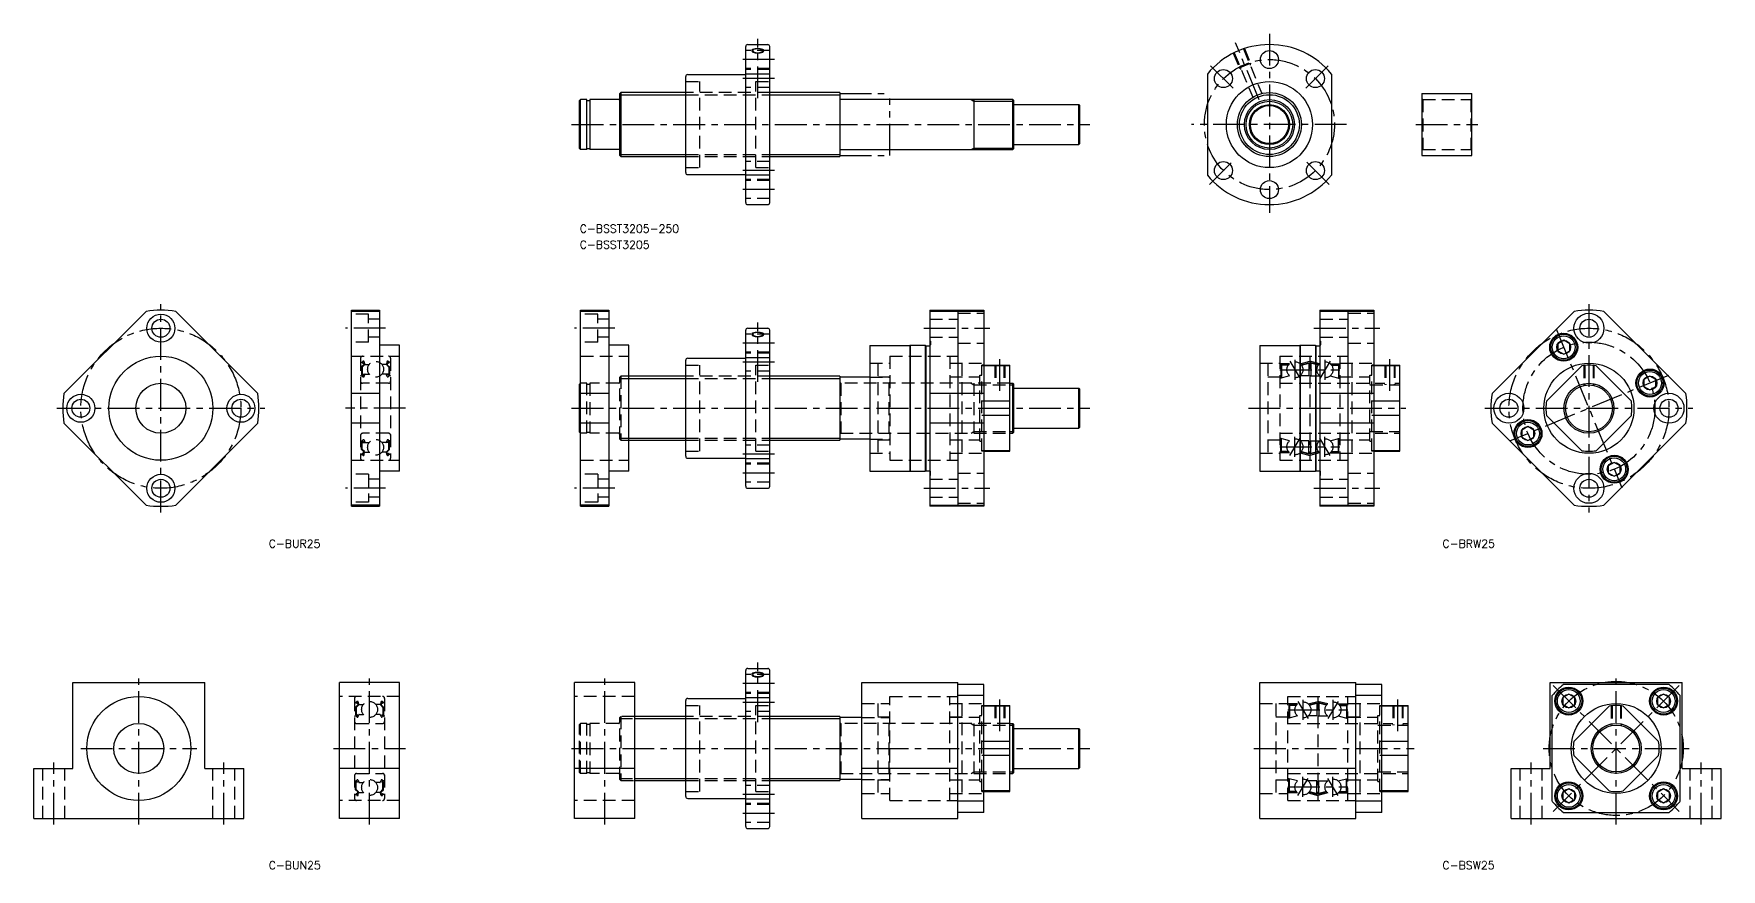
# Model space of a CAD drawing. Extents: x -273 to 571, y -322 to 95.
import ezdxf

# ---------------------------------------------------------------- set-up
doc = ezdxf.new("R2010")
doc.units = 0
doc.header["$LTSCALE"] = 0.5
for name, pattern in [('CENTER', [50.8, 31.75, -6.35, 6.35, -6.35]), ('DASHED', [19.05, 12.7, -6.35]), ('PHANTOM', [63.5, 31.75, -6.35, 6.35, -6.35, 6.35, -6.35])]:
    doc.linetypes.add(name, pattern=pattern)
for name, color, linetype in [('MSM_CENTER', 1, 'CENTER'), ('MSM_CONTINUOUS', 7, 'CONTINUOUS'), ('MSM_DASHED', 4, 'DASHED'), ('MSM_IMAGINARY', 6, 'PHANTOM'), ('MSM_NARROW', 5, 'CONTINUOUS'), ('MSM_PART_NUMBER', 7, 'CONTINUOUS')]:
    doc.layers.add(name, color=color, linetype=linetype)
doc.styles.get("Standard").update_dxf_attribs({"font": 'txt.shx', "height": 4, "bigfont": 'bigfont.shx'})

# ---------------------------------------------------------------- blocks, each defined once
blk = doc.blocks.new('*U49')
at = {"layer": 'MSM_PART_NUMBER'}
blk.add_text('C-BSST3205-250', height=4, dxfattribs=at).set_placement((0, -4))
blk = doc.blocks.new('*U50')
at = {"layer": 'MSM_PART_NUMBER'}
blk.add_text('C-BSST3205', height=4, dxfattribs=at).set_placement((0, -12))
blk = doc.blocks.new('*U51')
at = {"layer": 'MSM_PART_NUMBER'}
blk.add_text('C-BUR25', height=4, dxfattribs=at).set_placement((-155.44, -161.43))
blk = doc.blocks.new('*U52')
at = {"layer": 'MSM_PART_NUMBER'}
blk.add_text('C-BUN25', height=4, dxfattribs=at).set_placement((-155.44, -322.12))
blk = doc.blocks.new('*U53')
at = {"layer": 'MSM_PART_NUMBER'}
blk.add_text('C-BRW25', height=4, dxfattribs=at).set_placement((431.23, -161.43))
blk = doc.blocks.new('*U54')
at = {"layer": 'MSM_PART_NUMBER'}
blk.add_text('C-BSW25', height=4, dxfattribs=at).set_placement((431.23, -322.12))

msp = doc.modelspace()

# ---------------------------------------------------------------- linework, layer by layer
at = {"layer": 'MSM_CENTER'}
for p, q in [((89, 63.19), (89, 92.9)), ((344.73, 95.4), (344.73, 5.93)), ((339.61, 62.35), (327.81, 90.85)), ((97.43, 82.5), (81, 82.5)), ((326.57, 68.16), (314.79, 79.94)), ((362.89, 68.16), (374.67, 79.94)), ((97.43, 72.98), (81, 72.98)), ((-4, 50), (255, 50)), ((383.23, 50), (305.73, 50)), ((417.92, 50), (448.92, 50)), ((97.43, 27.02), (81, 27.02)), ((325.66, 30.93), (314.78, 20.05)), ((363.45, 31.28), (375.26, 19.47)), ((97.43, 17.5), (81, 17.5)), ((-209.31, -143.76), (-209.31, -39.76)), ((504.44, -39.76), (504.44, -143.76)), ((89, -78.56), (89, -48.86)), ((-97, -51.76), (-117, -51.76)), ((17.5, -51.76), (-2.5, -51.76)), ((172, -51.76), (205, -51.76)), ((367, -51.76), (400, -51.76)), ((487.98, -52.03), (520.89, -131.48)), ((97.43, -59.26), (81, -59.26)), ((210, -83.07), (210, -67.26)), ((405, -83.07), (405, -67.26)), ((97.43, -68.77), (81, -68.77)), ((350, -72.51), (380, -72.51)), ((354.94, -68.21), (360.06, -76.8)), ((357.5, -67.51), (357.5, -77.51)), ((375.06, -68.21), (369.94, -76.8)), ((372.5, -67.51), (372.5, -77.51)), ((544.17, -75.3), (464.71, -108.21)), ((-261.31, -91.76), (-157.31, -91.76)), ((-87, -91.76), (-117, -91.76)), ((-4, -91.76), (255, -91.76)), ((334.22, -91.76), (413, -91.76)), ((452.44, -91.76), (556.44, -91.76)), ((354.94, -115.3), (360.06, -106.71)), ((357.5, -116.01), (357.5, -106.01)), ((375.06, -115.3), (369.94, -106.71)), ((372.5, -116.01), (372.5, -106.01)), ((97.43, -114.74), (81, -114.74)), ((350, -111.01), (380, -111.01)), ((97.43, -124.26), (81, -124.26)), ((-97, -131.76), (-117, -131.76)), ((17.5, -131.76), (-2.5, -131.76)), ((172, -131.76), (205, -131.76)), ((367, -131.76), (400, -131.76)), ((89, -248.56), (89, -218.86)), ((-220.35, -299.76), (-220.35, -225.76)), ((-105, -299.76), (-105, -225.76)), ((12.5, -299.76), (12.5, -225.76)), ((518.06, -299.76), (518.06, -225.26)), ((97.43, -229.26), (81, -229.26)), ((486.6, -230.29), (549.53, -293.22)), ((549.53, -230.29), (486.6, -293.22)), ((97.43, -238.77), (81, -238.77)), ((210, -253.07), (210, -237.26)), ((354, -242.51), (384, -242.51)), ((358.94, -238.21), (364.06, -246.8)), ((361.5, -237.51), (361.5, -247.51)), ((379.06, -238.21), (373.94, -246.8)), ((376.5, -237.51), (376.5, -247.51)), ((409, -253.07), (409, -237.26)), ((-262.85, -299.76), (-262.85, -268.76)), ((-249.35, -261.76), (-191.35, -261.76)), ((-177.85, -299.76), (-177.85, -268.76)), ((-123, -261.76), (-87, -261.76)), ((-4, -261.76), (255, -261.76)), ((337, -261.76), (417, -261.76)), ((475.56, -299.76), (475.56, -268.76)), ((481.56, -261.76), (554.56, -261.76)), ((560.56, -299.76), (560.56, -268.76)), ((358.94, -285.3), (364.06, -276.71)), ((361.5, -286.01), (361.5, -276.01)), ((379.06, -285.3), (373.94, -276.71)), ((376.5, -286.01), (376.5, -276.01)), ((97.43, -284.74), (81, -284.74)), ((354, -281.01), (384, -281.01)), ((97.43, -294.26), (81, -294.26))]:
    msp.add_line(p, q, dxfattribs=at)
for centre, radius in [((344.73, 50), 32.5), ((-209.31, -91.76), 40), ((504.44, -91.76), 40), ((504.44, -91.76), 33), ((518.06, -261.76), 33.5)]:
    msp.add_circle(centre, radius, dxfattribs=at)
at = {"layer": 'MSM_CONTINUOUS'}
for p, q in [((83, 11), (83, 89)), ((84, 90), (94, 90)), ((95, 11), (95, 89)), ((53, 26), (53, 74)), ((54, 75), (83, 75)), ((95, 75.28), (83, 75.28)), ((313.73, 75.28), (313.73, 24.72)), ((375.73, 75.28), (375.73, 24.72)), ((0.5, 62.5), (0, 62)), ((0, 38), (0, 62)), ((3.65, 62.5), (0.5, 62.5)), ((0.5, 37.5), (0.5, 62.5)), ((3.65, 37.5), (3.65, 62.5)), ((5, 61.95), (3.65, 61.95)), ((5, 62.5), (5, 37.5)), ((19.5, 62.5), (5, 62.5)), ((20.5, 66), (20, 65.5)), ((20, 34.5), (20, 65.5)), ((20.5, 66), (20.5, 34)), ((53, 66), (20.5, 66)), ((130, 66), (95, 66)), ((130, 66), (130, 34)), ((216.5, 62.5), (130.3, 62.5)), ((197, 62.5), (197, 37.5)), ((216.5, 62.5), (217, 62)), ((216.5, 37.5), (216.5, 62.5)), ((217, 38), (217, 62)), ((217, 60), (249.5, 60)), ((250, 59.5), (249.5, 60)), ((249.5, 40), (249.5, 60)), ((250, 40.5), (250, 59.5)), ((420.92, 65.5), (420.92, 34.5)), ((420.92, 65.5), (445.92, 65.5)), ((445.92, 34.5), (445.92, 65.5)), ((0.5, 37.5), (0, 38)), ((3.65, 37.5), (0.5, 37.5)), ((3.65, 38.05), (5, 38.05)), ((19.5, 37.5), (5, 37.5)), ((20, 34.5), (20.5, 34)), ((20.5, 34), (53, 34)), ((95, 34), (130, 34)), ((130.3, 37.5), (216.5, 37.5)), ((217, 38), (216.5, 37.5)), ((217, 40), (249.5, 40)), ((249.5, 40), (250, 40.5)), ((420.92, 34.5), (445.92, 34.5)), ((54, 25), (83, 25)), ((95, 24.72), (83, 24.72)), ((84, 10), (94, 10)), ((-216.74, -43.32), (-257.74, -84.33)), ((-160.88, -84.33), (-201.88, -43.32)), ((-114, -42.76), (-100, -42.76)), ((-114, -140.76), (-114, -42.76)), ((-100, -43.32), (-114, -43.32)), ((-100, -42.76), (-100, -140.76)), ((0.5, -42.76), (14.5, -42.76)), ((0.5, -140.76), (0.5, -42.76)), ((14.5, -43.32), (0.5, -43.32)), ((14.5, -42.76), (14.5, -140.76)), ((175, -42.76), (202, -42.76)), ((175, -42.76), (175, -140.76)), ((202, -43.32), (175, -43.32)), ((189, -42.76), (189, -140.76)), ((202, -42.76), (202, -140.76)), ((370, -42.76), (397, -42.76)), ((370, -42.76), (370, -140.76)), ((397, -43.32), (370, -43.32)), ((384, -42.76), (384, -140.76)), ((397, -42.76), (397, -140.76)), ((456.01, -84.33), (497.01, -43.32)), ((552.87, -84.33), (511.87, -43.32)), ((83, -130.76), (83, -52.76)), ((84, -51.76), (94, -51.76)), ((95, -130.76), (95, -52.76)), ((491.81, -57.8), (488.81, -59.54)), ((494.81, -59.54), (491.81, -57.8)), ((-90, -60.26), (-100, -60.26)), ((-90, -123.26), (-90, -60.26)), ((24.5, -60.26), (14.5, -60.26)), ((24.5, -123.26), (24.5, -60.26)), ((54, -66.76), (83, -66.76)), ((95, -66.48), (83, -66.48)), ((145, -60.41), (145, -123.11)), ((145, -60.41), (165, -60.41)), ((165.15, -60.26), (165, -60.41)), ((165, -60.41), (165, -123.11)), ((165.15, -60.26), (172.7, -60.26)), ((165.15, -60.26), (165.15, -123.26)), ((172.7, -60.26), (173, -60.56)), ((172.7, -60.26), (172.7, -123.26)), ((173, -60.56), (174.8, -60.56)), ((173, -60.56), (173, -122.96)), ((340, -60.41), (340, -123.11)), ((340, -60.41), (360, -60.41)), ((360.15, -60.26), (360, -60.41)), ((360, -60.41), (360, -123.11)), ((360.15, -60.26), (367.7, -60.26)), ((360.15, -60.26), (360.15, -123.26)), ((367.7, -60.26), (368, -60.56)), ((367.7, -60.26), (367.7, -123.26)), ((368, -60.56), (369.8, -60.56)), ((368, -60.56), (368, -122.96)), ((488.81, -59.54), (488.81, -63)), ((488.81, -63), (491.81, -64.73)), ((491.81, -64.73), (494.81, -63)), ((494.81, -63), (494.81, -59.54)), ((53, -75.76), (24.5, -75.76)), ((53, -115.76), (53, -67.76)), ((130, -75.76), (95, -75.76)), ((130, -75.76), (130, -107.76)), ((202, -70.26), (215, -70.26)), ((215, -70.55), (202, -70.55)), ((215, -113.26), (215, -70.26)), ((397, -70.26), (410, -70.26)), ((410, -70.55), (397, -70.55)), ((410, -113.26), (410, -70.26)), ((500.9, -70.55), (483.23, -88.21)), ((525.65, -88.21), (507.98, -70.55)), ((534.93, -75.66), (531.93, -77.4)), ((537.93, -77.4), (534.93, -75.66)), ((-100, -84.33), (-114, -84.33)), ((0.5, -79.26), (0, -79.76)), ((0, -103.76), (0, -79.76)), ((14.5, -84.33), (0.5, -84.33)), ((145, -76.26), (130, -76.26)), ((202, -84.33), (175, -84.33)), ((215, -79.26), (216.5, -79.26)), ((216.5, -79.26), (217, -79.76)), ((216.5, -104.26), (216.5, -79.26)), ((217, -103.76), (217, -79.76)), ((217, -81.76), (249.5, -81.76)), ((250, -82.26), (249.5, -81.76)), ((249.5, -101.76), (249.5, -81.76)), ((250, -101.26), (250, -82.26)), ((397, -84.33), (370, -84.33)), ((531.93, -77.4), (531.93, -80.86)), ((531.93, -80.86), (534.93, -82.59)), ((534.93, -82.59), (537.93, -80.86)), ((537.93, -80.86), (537.93, -77.4)), ((215, -88.21), (202, -88.21)), ((410, -88.21), (397, -88.21)), ((-216.74, -140.19), (-257.74, -99.18)), ((-160.88, -99.18), (-201.88, -140.19)), ((-100, -99.18), (-114, -99.18)), ((14.5, -99.18), (0.5, -99.18)), ((202, -99.18), (175, -99.18)), ((215, -95.3), (202, -95.3)), ((397, -99.18), (370, -99.18)), ((410, -95.3), (397, -95.3)), ((497.01, -140.19), (456.01, -99.18)), ((473.95, -100.92), (470.95, -102.65)), ((476.95, -102.65), (473.95, -100.92)), ((500.9, -112.96), (483.23, -95.3)), ((525.65, -95.3), (507.98, -112.96)), ((511.87, -140.19), (552.87, -99.18)), ((0.5, -104.26), (0, -103.76)), ((24.5, -107.76), (53, -107.76)), ((95, -107.76), (130, -107.76)), ((145, -107.26), (130, -107.26)), ((215, -104.26), (216.5, -104.26)), ((217, -103.76), (216.5, -104.26)), ((217, -101.76), (249.5, -101.76)), ((249.5, -101.76), (250, -101.26)), ((470.95, -102.65), (470.95, -106.12)), ((470.95, -106.12), (473.95, -107.85)), ((473.95, -107.85), (476.95, -106.12)), ((476.95, -106.12), (476.95, -102.65)), ((54, -116.76), (83, -116.76)), ((95, -117.03), (83, -117.03)), ((215, -112.96), (202, -112.96)), ((202, -113.26), (215, -113.26)), ((410, -112.96), (397, -112.96)), ((397, -113.26), (410, -113.26)), ((-90, -123.26), (-100, -123.26)), ((24.5, -123.26), (14.5, -123.26)), ((145, -123.11), (165, -123.11)), ((165.15, -123.26), (165, -123.11)), ((165.15, -123.26), (172.7, -123.26)), ((172.7, -123.26), (173, -122.96)), ((173, -122.96), (174.8, -122.96)), ((340, -123.11), (360, -123.11)), ((360.15, -123.26), (360, -123.11)), ((360.15, -123.26), (367.7, -123.26)), ((367.7, -123.26), (368, -122.96)), ((368, -122.96), (369.8, -122.96)), ((517.07, -118.78), (514.07, -120.51)), ((514.07, -120.51), (514.07, -123.98)), ((514.07, -123.98), (517.07, -125.71)), ((520.07, -120.51), (517.07, -118.78)), ((517.07, -125.71), (520.07, -123.98)), ((520.07, -123.98), (520.07, -120.51)), ((84, -131.76), (94, -131.76)), ((-100, -140.19), (-114, -140.19)), ((-114, -140.76), (-100, -140.76)), ((14.5, -140.19), (0.5, -140.19)), ((0.5, -140.76), (14.5, -140.76)), ((175, -140.19), (202, -140.19)), ((202, -140.76), (175, -140.76)), ((370, -140.19), (397, -140.19)), ((397, -140.76), (370, -140.76)), ((83, -300.76), (83, -222.76)), ((84, -221.76), (94, -221.76)), ((95, -300.76), (95, -222.76)), ((-253.35, -228.76), (-187.35, -228.76)), ((-253.35, -271.76), (-253.35, -228.76)), ((-187.35, -271.76), (-187.35, -228.76)), ((-120, -296.76), (-120, -228.76)), ((-90, -228.76), (-120, -228.76)), ((-90, -296.76), (-90, -228.76)), ((-2.5, -296.76), (-2.5, -228.76)), ((27.5, -228.76), (-2.5, -228.76)), ((27.5, -296.76), (27.5, -228.76)), ((141, -228.76), (189, -228.76)), ((141, -296.76), (141, -228.76)), ((189, -296.76), (189, -228.76)), ((202, -229.76), (189, -229.76)), ((202, -235.33), (189, -235.33)), ((202, -293.76), (202, -229.76)), ((340, -228.76), (388, -228.76)), ((340, -296.76), (340, -228.76)), ((388, -296.76), (388, -228.76)), ((401, -229.76), (388, -229.76)), ((401, -235.33), (388, -235.33)), ((401, -293.76), (401, -229.76)), ((485.06, -271.76), (485.06, -228.76)), ((485.06, -228.76), (551.06, -228.76)), ((486.06, -288.18), (486.06, -235.33)), ((494.37, -234.6), (491.37, -236.34)), ((544.49, -229.76), (491.64, -229.76)), ((497.37, -236.34), (494.37, -234.6)), ((541.75, -234.6), (538.75, -236.34)), ((544.75, -236.34), (541.75, -234.6)), ((550.06, -288.18), (550.06, -235.33)), ((551.06, -271.76), (551.06, -228.76)), ((53, -285.76), (53, -237.76)), ((54, -236.76), (83, -236.76)), ((95, -236.48), (83, -236.48)), ((202, -240.26), (215, -240.26)), ((215, -240.55), (202, -240.55)), ((215, -283.26), (215, -240.26)), ((401, -240.26), (414, -240.26)), ((414, -240.55), (401, -240.55)), ((414, -283.26), (414, -240.26)), ((491.37, -236.34), (491.37, -239.8)), ((491.37, -239.8), (494.37, -241.53)), ((494.37, -241.53), (497.37, -239.8)), ((514.52, -240.55), (496.86, -258.21)), ((497.37, -239.8), (497.37, -236.34)), ((539.27, -258.21), (521.6, -240.55)), ((538.75, -236.34), (538.75, -239.8)), ((538.75, -239.8), (541.75, -241.53)), ((541.75, -241.53), (544.75, -239.8)), ((544.75, -239.8), (544.75, -236.34)), ((53, -245.76), (27.5, -245.76)), ((130, -245.76), (95, -245.76)), ((130, -245.76), (130, -277.76)), ((141, -246.26), (130, -246.26)), ((215, -249.26), (216.5, -249.26)), ((216.5, -249.26), (217, -249.76)), ((216.5, -274.26), (216.5, -249.26)), ((217, -273.76), (217, -249.76)), ((217, -251.76), (249.5, -251.76)), ((250, -252.26), (249.5, -251.76)), ((249.5, -271.76), (249.5, -251.76)), ((250, -271.26), (250, -252.26)), ((215, -258.21), (202, -258.21)), ((414, -258.21), (401, -258.21)), ((215, -265.3), (202, -265.3)), ((414, -265.3), (401, -265.3)), ((514.52, -282.96), (496.86, -265.3)), ((539.27, -265.3), (521.6, -282.96)), ((-272.85, -296.76), (-272.85, -271.76)), ((-272.85, -271.76), (-253.35, -271.76)), ((-187.35, -271.76), (-167.85, -271.76)), ((-167.85, -296.76), (-167.85, -271.76)), ((-90, -271.76), (-120, -271.76)), ((27.5, -271.76), (-2.5, -271.76)), ((27.5, -277.76), (53, -277.76)), ((95, -277.76), (130, -277.76)), ((141, -277.26), (130, -277.26)), ((189, -271.76), (141, -271.76)), ((215, -274.26), (216.5, -274.26)), ((217, -273.76), (216.5, -274.26)), ((217, -271.76), (249.5, -271.76)), ((249.5, -271.76), (250, -271.26)), ((388, -271.76), (340, -271.76)), ((465.56, -296.76), (465.56, -271.76)), ((465.56, -271.76), (485.06, -271.76)), ((551.06, -271.76), (570.56, -271.76)), ((570.56, -296.76), (570.56, -271.76)), ((54, -286.76), (83, -286.76)), ((215, -282.96), (202, -282.96)), ((202, -283.26), (215, -283.26)), ((414, -282.96), (401, -282.96)), ((401, -283.26), (414, -283.26)), ((494.37, -281.98), (491.37, -283.71)), ((491.37, -283.71), (491.37, -287.18)), ((497.37, -283.71), (494.37, -281.98)), ((497.37, -287.18), (497.37, -283.71)), ((541.75, -281.98), (538.75, -283.71)), ((538.75, -283.71), (538.75, -287.18)), ((544.75, -283.71), (541.75, -281.98)), ((544.75, -287.18), (544.75, -283.71)), ((95, -287.03), (83, -287.03)), ((202, -288.18), (189, -288.18)), ((202, -293.76), (189, -293.76)), ((401, -288.18), (388, -288.18)), ((401, -293.76), (388, -293.76)), ((491.37, -287.18), (494.37, -288.91)), ((491.64, -293.76), (544.49, -293.76)), ((494.37, -288.91), (497.37, -287.18)), ((538.75, -287.18), (541.75, -288.91)), ((541.75, -288.91), (544.75, -287.18)), ((-272.85, -296.76), (-167.85, -296.76)), ((-90, -296.76), (-120, -296.76)), ((27.5, -296.76), (-2.5, -296.76)), ((84, -301.76), (94, -301.76)), ((141, -296.76), (189, -296.76)), ((340, -296.76), (388, -296.76)), ((465.56, -296.76), (570.56, -296.76))]:
    msp.add_line(p, q, dxfattribs=at)
for centre, radius in [((344.73, 82.5), 4.5), ((321.75, 72.98), 4.5), ((367.71, 72.98), 4.5), ((344.73, 50), 21.5), ((344.73, 50), 16), ((344.73, 50), 12.5), ((344.73, 50), 10), ((344.73, 50), 9.5), ((321.75, 27.02), 4.5), ((367.71, 27.02), 4.5), ((344.73, 17.5), 4.5), ((-209.31, -51.76), 7), ((-209.31, -51.76), 4.5), ((504.44, -51.76), 7.5), ((504.44, -51.76), 4.5), ((491.81, -61.27), 7), ((491.81, -61.27), 6.5), ((491.81, -61.27), 5.7), ((491.81, -61.27), 3.46), ((-209.31, -91.76), 26), ((504.44, -91.76), 22.5), ((534.93, -79.13), 7), ((534.93, -79.13), 6.5), ((534.93, -79.13), 5.7), ((534.93, -79.13), 3.46), ((-209.31, -91.76), 12.5), ((464.44, -91.76), 7.5), ((504.44, -91.76), 11.69), ((544.44, -91.76), 7.5), ((-249.31, -91.76), 7), ((-249.31, -91.76), 4.5), ((-169.31, -91.76), 7), ((-169.31, -91.76), 4.5), ((464.44, -91.76), 4.5), ((544.44, -91.76), 4.5), ((473.95, -104.38), 7), ((473.95, -104.38), 6.5), ((473.95, -104.38), 5.7), ((473.95, -104.38), 3.46), ((517.07, -122.24), 7), ((517.07, -122.24), 6.5), ((517.07, -122.24), 5.7), ((-209.31, -131.76), 7), ((504.44, -131.76), 7.5), ((517.07, -122.24), 3.46), ((-209.31, -131.76), 4.5), ((504.44, -131.76), 4.5), ((-220.35, -261.76), 26), ((494.37, -238.07), 7), ((494.37, -238.07), 6.5), ((494.37, -238.07), 5.7), ((494.37, -238.07), 3.46), ((541.75, -238.07), 7), ((541.75, -238.07), 6.5), ((541.75, -238.07), 5.7), ((541.75, -238.07), 3.46), ((518.06, -261.76), 22.5), ((-220.35, -261.76), 12.5), ((518.06, -261.76), 11.69), ((494.37, -285.44), 7), ((494.37, -285.44), 6.5), ((494.37, -285.44), 5.7), ((494.37, -285.44), 3.46), ((541.75, -285.44), 7), ((541.75, -285.44), 6.5), ((541.75, -285.44), 5.7), ((541.75, -285.44), 3.46)]:
    msp.add_circle(centre, radius, dxfattribs=at)
for centre, radius, start, end in [((84, 89), 1, 90, 180), ((87.08, 86.96), 0.538, 109.67234, 180), ((87.21, 86.96), 0.665, 180, 248.1705), ((89, 81.58), 6.24, 70.32766, 109.67234), ((89, 91.43), 5.49, 248.1705, 291.8295), ((90.79, 86.96), 0.665, 291.8295, 360), ((90.92, 86.96), 0.538, 360, 70.32766), ((94, 89), 1, 0, 90), ((344.73, 50), 40, 39.19497, 140.80503), ((54, 74), 1, 90, 180), ((19.5, 63), 0.5, 270, 0), ((130.3, 62.8), 0.3, 180, 270), ((19.5, 37), 0.5, 0, 90), ((130.3, 37.2), 0.3, 90, 180), ((54, 26), 1, 180, 270), ((344.73, 50), 40, 219.19497, 320.80503), ((84, 11), 1, 180, 270), ((94, 11), 1, 270, 0), ((-209.31, -91.76), 49, 81.2812, 98.7188), ((504.44, -91.76), 49, 81.2812, 98.7188), ((84, -52.76), 1, 90, 180), ((87.08, -54.8), 0.538, 109.67234, 180), ((87.21, -54.8), 0.665, 180, 248.1705), ((89, -60.17), 6.24, 70.32766, 109.67234), ((89, -50.32), 5.49, 248.1705, 291.8295), ((90.79, -54.8), 0.665, 291.8295, 360), ((90.92, -54.8), 0.538, 360, 70.32766), ((94, -52.76), 1, 0, 90), ((54, -67.76), 1, 90, 180), ((174.8, -60.06), 0.5, 270, 293.57818), ((369.8, -60.06), 0.5, 270, 293.57818), ((504.44, -91.76), 21.5, 80.51598, 99.48402), ((-209.31, -91.76), 49, 171.2812, 188.7188), ((-209.31, -91.76), 49, 351.2812, 8.7188), ((504.44, -91.76), 49, 171.2812, 188.7188), ((504.44, -91.76), 49, 351.2812, 8.7188), ((504.44, -91.76), 21.5, 170.51598, 189.48402), ((504.44, -91.76), 21.5, 350.51598, 9.48402), ((54, -115.76), 1, 180, 270), ((504.44, -91.76), 21.5, 260.51598, 279.48402), ((174.8, -123.46), 0.5, 66.42182, 90), ((369.8, -123.46), 0.5, 66.42182, 90), ((84, -130.76), 1, 180, 270), ((94, -130.76), 1, 270, 0), ((-209.31, -91.76), 49, 261.2812, 278.7188), ((504.44, -91.76), 49, 261.2812, 278.7188), ((84, -222.76), 1, 90, 180), ((87.08, -224.8), 0.538, 109.67234, 180), ((87.21, -224.8), 0.665, 180, 248.1705), ((89, -230.17), 6.24, 70.32766, 109.67234), ((89, -220.32), 5.49, 248.1705, 291.8295), ((90.79, -224.8), 0.665, 291.8295, 360), ((90.92, -224.8), 0.538, 360, 70.32766), ((94, -222.76), 1, 0, 90), ((518.06, -261.76), 41.5, 129.54864, 140.45136), ((518.06, -261.76), 41.5, 39.54864, 50.45136), ((54, -237.76), 1, 90, 180), ((518.06, -261.76), 21.5, 80.51598, 99.48402), ((518.06, -261.76), 21.5, 170.51598, 189.48402), ((518.06, -261.76), 21.5, 350.51598, 9.48402), ((54, -285.76), 1, 180, 270), ((518.06, -261.76), 21.5, 260.51598, 279.48402), ((518.06, -261.76), 41.5, 219.54864, 230.45136), ((518.06, -261.76), 41.5, 309.54864, 320.45136), ((84, -300.76), 1, 180, 270), ((94, -300.76), 1, 270, 0)]:
    msp.add_arc(centre, radius, start, end, dxfattribs=at)
at = {"layer": 'MSM_DASHED'}
for p, q in [((95, 87), (83, 87)), ((326.69, 85.7), (329.71, 78.42)), ((327.18, 85.94), (336.41, 63.67)), ((331.72, 87.83), (340.95, 65.55)), ((332.24, 88), (335.26, 80.71)), ((95, 78), (83, 78)), ((95, 77.48), (83, 77.48)), ((329.71, 78.42), (335.26, 80.71)), ((329.71, 78.42), (330.57, 77.76)), ((335.26, 80.71), (335.12, 79.64)), ((53, 71.5), (60, 71.5)), ((60, 28.5), (60, 71.5)), ((95, 68.48), (83, 68.48)), ((88, 71.5), (95, 71.5)), ((88, 28.5), (88, 71.5)), ((95, 66), (53, 66)), ((53, 64.96), (95, 64.96)), ((421.42, 62.5), (420.92, 63)), ((421.42, 62.5), (421.42, 37.5)), ((421.42, 62.5), (445.42, 62.5)), ((445.42, 62.5), (445.92, 63)), ((445.42, 62.5), (445.42, 37.5)), ((53, 35.05), (95, 35.05)), ((53, 34), (95, 34)), ((421.42, 37.5), (420.92, 37)), ((421.42, 37.5), (445.42, 37.5)), ((445.42, 37.5), (445.92, 37)), ((53, 28.5), (60, 28.5)), ((95, 31.52), (83, 31.52)), ((88, 28.5), (95, 28.5)), ((95, 22.52), (83, 22.52)), ((95, 22), (83, 22)), ((95, 13), (83, 13)), ((-105.5, -44.76), (-114, -44.76)), ((-105.5, -58.76), (-105.5, -44.76)), ((-100, -47.26), (-105.5, -47.26)), ((9, -44.76), (0.5, -44.76)), ((9, -58.76), (9, -44.76)), ((14.5, -47.26), (9, -47.26)), ((175, -47.26), (189, -47.26)), ((189, -44.26), (202, -44.26)), ((370, -47.26), (384, -47.26)), ((384, -44.26), (397, -44.26)), ((-105.5, -58.76), (-114, -58.76)), ((-100, -56.26), (-105.5, -56.26)), ((9, -58.76), (0.5, -58.76)), ((14.5, -56.26), (9, -56.26)), ((95, -54.76), (83, -54.76)), ((175, -56.26), (189, -56.26)), ((175, -57.96), (175.3, -58.26)), ((175.3, -58.26), (175.3, -60.06)), ((370, -56.26), (384, -56.26)), ((370, -57.96), (370.3, -58.26)), ((370.3, -58.26), (370.3, -60.06)), ((-114, -65.76), (-90, -65.76)), ((-109.5, -66.76), (-109.5, -116.76)), ((-94.5, -66.76), (-94.5, -116.76)), ((0.5, -65.76), (24.5, -65.76)), ((95, -63.76), (83, -63.76)), ((95, -64.27), (83, -64.27)), ((155, -65.76), (189, -65.76)), ((155, -65.76), (155, -117.76)), ((185, -65.76), (185, -117.76)), ((189, -59.26), (202, -59.26)), ((350, -65.76), (384, -65.76)), ((350, -65.76), (350, -117.76)), ((365, -65.76), (365, -117.76)), ((380, -65.76), (380, -117.76)), ((384, -59.26), (397, -59.26)), ((-109.3, -68.71), (-108.72, -68.71)), ((-109.3, -75.51), (-108.8, -75.51)), ((-107.87, -70), (-108.97, -71.1)), ((-108.97, -71.1), (-108.97, -74.91)), ((-108.8, -75.51), (-108.43, -75.88)), ((-108.72, -68.71), (-108.44, -68.37)), ((-108.45, -69.32), (-108.68, -69.13)), ((-107.57, -70.13), (-108.67, -71.23)), ((-108.67, -71.23), (-108.67, -74.91)), ((-108.67, -74.71), (-105.12, -74.71)), ((-108.05, -74.91), (-108.67, -74.91)), ((-108.67, -75.21), (-108.05, -75.21)), ((-108.49, -68.9), (-108.21, -68.56)), ((-108.26, -69.09), (-108.49, -68.9)), ((-108.45, -69.32), (-108.26, -69.09)), ((-108.05, -75.21), (-108.05, -74.91)), ((-107.93, -68.66), (-107.87, -70)), ((-107.72, -75.86), (-107.35, -74.84)), ((-107.63, -68.63), (-107.54, -69.62)), ((-107.57, -69.28), (-107.57, -70.13)), ((-107.34, -69.81), (-105.12, -69.81)), ((-96.66, -69.81), (-98.88, -69.81)), ((-95.33, -74.71), (-98.88, -74.71)), ((-96.28, -75.86), (-96.65, -74.84)), ((-96.37, -68.63), (-96.46, -69.62)), ((-96.43, -69.28), (-96.43, -70.13)), ((-96.43, -70.13), (-95.33, -71.23)), ((-96.07, -68.66), (-96.13, -70)), ((-96.13, -70), (-95.03, -71.1)), ((-95.95, -74.91), (-95.33, -74.91)), ((-95.95, -75.21), (-95.95, -74.91)), ((-95.33, -75.21), (-95.95, -75.21)), ((-95.51, -68.9), (-95.79, -68.56)), ((-95.74, -69.09), (-95.51, -68.9)), ((-95.55, -69.32), (-95.74, -69.09)), ((-95.2, -75.51), (-95.57, -75.88)), ((-95.28, -68.71), (-95.56, -68.37)), ((-95.55, -69.32), (-95.32, -69.13)), ((-95.33, -71.23), (-95.33, -74.91)), ((-94.7, -68.71), (-95.28, -68.71)), ((-94.7, -75.51), (-95.2, -75.51)), ((-95.03, -71.1), (-95.03, -74.91)), ((20.5, -75.76), (20, -76.26)), ((20.5, -75.76), (20.5, -107.76)), ((24.5, -75.76), (20.5, -75.76)), ((53, -70.26), (60, -70.26)), ((95, -75.76), (53, -75.76)), ((60, -113.26), (60, -70.26)), ((95, -73.27), (83, -73.27)), ((88, -70.26), (95, -70.26)), ((88, -113.26), (88, -70.26)), ((145, -69.26), (155, -69.26)), ((149, -69.26), (149, -114.26)), ((185, -69.26), (202, -69.26)), ((191, -69.26), (191, -114.26)), ((200, -108.26), (200, -75.26)), ((200, -75.26), (201, -75.26)), ((201, -113.26), (201, -70.26)), ((202, -70.26), (201, -70.26)), ((202, -70.55), (201, -70.55)), ((207.5, -70.26), (207.5, -79.26)), ((207.93, -70.26), (207.93, -79.26)), ((212.07, -70.26), (212.07, -79.26)), ((212.5, -70.26), (212.5, -79.26)), ((340, -69.26), (350, -69.26)), ((344, -69.26), (344, -114.26)), ((354.85, -69.51), (350, -69.51)), ((354.85, -75.51), (350, -76.81)), ((350.5, -70.01), (350.5, -76.67)), ((354.38, -70.01), (350.5, -70.01)), ((350.7, -70.21), (350.7, -76.62)), ((354.23, -70.21), (350.7, -70.21)), ((360.15, -69.51), (365, -68.21)), ((364.5, -75.51), (360.15, -75.51)), ((360.64, -70.03), (364.5, -68.99)), ((360.77, -70.2), (364.5, -69.2)), ((364.5, -68.99), (364.5, -75.51)), ((369.85, -69.51), (365, -68.21)), ((365.5, -68.99), (365.5, -75.51)), ((369.36, -70.03), (365.5, -68.99)), ((369.23, -70.2), (365.5, -69.2)), ((365.5, -75.51), (369.85, -75.51)), ((375.15, -69.51), (380, -69.51)), ((375.15, -75.51), (380, -76.81)), ((375.62, -70.01), (379.5, -70.01)), ((375.77, -70.21), (379.3, -70.21)), ((379.3, -70.21), (379.3, -76.62)), ((379.5, -70.01), (379.5, -76.67)), ((380, -69.26), (397, -69.26)), ((386, -69.26), (386, -114.26)), ((395, -108.26), (395, -75.26)), ((395, -75.26), (396, -75.26)), ((396, -113.26), (396, -70.26)), ((397, -70.26), (396, -70.26)), ((397, -70.55), (396, -70.55)), ((402.5, -70.26), (402.5, -80.07)), ((402.93, -70.26), (402.93, -80.07)), ((407.07, -70.26), (407.07, -80.07)), ((407.5, -70.26), (407.5, -80.07)), ((501.94, -70.4), (501.94, -80.34)), ((502.37, -70.36), (502.37, -80.25)), ((506.51, -70.36), (506.51, -80.25)), ((506.94, -70.4), (506.94, -80.34)), ((-95.5, -79.26), (-108.5, -79.26)), ((3.65, -79.26), (0.5, -79.26)), ((3.65, -104.26), (3.65, -79.26)), ((5, -79.81), (3.65, -79.81)), ((5, -79.26), (5, -104.26)), ((19.5, -79.26), (5, -79.26)), ((20, -107.26), (20, -76.26)), ((20, -76.8), (24.5, -76.8)), ((53, -76.8), (95, -76.8)), ((130.5, -79.26), (130, -78.76)), ((215, -79.26), (130.3, -79.26)), ((130.5, -79.26), (130.5, -104.26)), ((145, -76.26), (155, -76.26)), ((149, -76.01), (155, -76.01)), ((154.5, -79.26), (155, -78.76)), ((154.5, -79.26), (154.5, -104.26)), ((185, -76.01), (191, -76.01)), ((185, -76.06), (200, -76.06)), ((195.59, -79.26), (197, -80.07)), ((197, -79.26), (197, -104.26)), ((197, -80.07), (215, -80.07)), ((344, -76.01), (350, -76.01)), ((350, -79.26), (402.5, -79.26)), ((380, -76.01), (386, -76.01)), ((380, -76.06), (395, -76.06)), ((395, -80.07), (410, -80.07)), ((407.5, -79.26), (410, -79.26)), ((202, -88.21), (201, -88.21)), ((397, -88.21), (396, -88.21)), ((202, -95.3), (201, -95.3)), ((397, -95.3), (396, -95.3)), ((-109.3, -108.01), (-108.8, -108.01)), ((-108.97, -112.41), (-108.97, -108.61)), ((-108.8, -108.01), (-108.43, -107.63)), ((-108.67, -108.31), (-108.05, -108.31)), ((-108.67, -112.29), (-108.67, -108.61)), ((-108.05, -108.61), (-108.67, -108.61)), ((-108.67, -108.81), (-105.12, -108.81)), ((-95.5, -104.26), (-108.5, -104.26)), ((-108.05, -108.31), (-108.05, -108.61)), ((-107.72, -107.65), (-107.35, -108.67)), ((-95.33, -108.81), (-98.88, -108.81)), ((-96.28, -107.65), (-96.65, -108.67)), ((-95.33, -108.31), (-95.95, -108.31)), ((-95.95, -108.31), (-95.95, -108.61)), ((-95.95, -108.61), (-95.33, -108.61)), ((-95.2, -108.01), (-95.57, -107.63)), ((-95.33, -112.29), (-95.33, -108.61)), ((-94.7, -108.01), (-95.2, -108.01)), ((-95.03, -112.41), (-95.03, -108.61)), ((3.65, -104.26), (0.5, -104.26)), ((3.65, -103.71), (5, -103.71)), ((19.5, -104.26), (5, -104.26)), ((20, -106.71), (24.5, -106.71)), ((20, -107.26), (20.5, -107.76)), ((20.5, -107.76), (24.5, -107.76)), ((53, -106.71), (95, -106.71)), ((53, -107.76), (95, -107.76)), ((130.5, -104.26), (130, -104.76)), ((130.3, -104.26), (215, -104.26)), ((145, -107.26), (155, -107.26)), ((149, -107.51), (155, -107.51)), ((154.5, -104.26), (155, -104.76)), ((185, -107.46), (200, -107.46)), ((185, -107.51), (191, -107.51)), ((195.59, -104.26), (197, -103.44)), ((197, -103.44), (215, -103.44)), ((200, -108.26), (201, -108.26)), ((344, -107.51), (350, -107.51)), ((350, -104.26), (410, -104.26)), ((354.85, -108.01), (350, -106.71)), ((350.5, -113.51), (350.5, -106.84)), ((350.7, -113.31), (350.7, -106.89)), ((364.5, -108.01), (360.15, -108.01)), ((364.5, -114.52), (364.5, -108.01)), ((365.5, -114.52), (365.5, -108.01)), ((365.5, -108.01), (369.85, -108.01)), ((375.15, -108.01), (380, -106.71)), ((379.3, -113.31), (379.3, -106.89)), ((379.5, -113.51), (379.5, -106.84)), ((380, -107.46), (395, -107.46)), ((380, -107.51), (386, -107.51)), ((395, -103.44), (410, -103.44)), ((395, -108.26), (396, -108.26)), ((-114, -117.76), (-90, -117.76)), ((-109.3, -114.81), (-108.72, -114.81)), ((-107.87, -113.51), (-108.97, -112.41)), ((-108.72, -114.81), (-108.44, -115.14)), ((-108.45, -114.19), (-108.68, -114.38)), ((-107.57, -113.39), (-108.67, -112.29)), ((-108.26, -114.42), (-108.49, -114.61)), ((-108.49, -114.61), (-108.21, -114.95)), ((-108.45, -114.19), (-108.26, -114.42)), ((-107.93, -114.85), (-107.87, -113.51)), ((-107.63, -114.89), (-107.54, -113.89)), ((-107.57, -114.23), (-107.57, -113.39)), ((-107.34, -113.71), (-105.12, -113.71)), ((-96.66, -113.71), (-98.88, -113.71)), ((-96.37, -114.89), (-96.46, -113.89)), ((-96.43, -113.39), (-95.33, -112.29)), ((-96.43, -114.23), (-96.43, -113.39)), ((-96.13, -113.51), (-95.03, -112.41)), ((-96.07, -114.85), (-96.13, -113.51)), ((-95.51, -114.61), (-95.79, -114.95)), ((-95.55, -114.19), (-95.74, -114.42)), ((-95.74, -114.42), (-95.51, -114.61)), ((-95.28, -114.81), (-95.56, -115.14)), ((-95.55, -114.19), (-95.32, -114.38)), ((-94.7, -114.81), (-95.28, -114.81)), ((0.5, -117.76), (24.5, -117.76)), ((53, -113.26), (60, -113.26)), ((95, -110.24), (83, -110.24)), ((88, -113.26), (95, -113.26)), ((145, -114.26), (155, -114.26)), ((155, -117.76), (189, -117.76)), ((185, -114.26), (202, -114.26)), ((202, -112.96), (201, -112.96)), ((202, -113.26), (201, -113.26)), ((340, -114.26), (350, -114.26)), ((354.85, -114.01), (350, -114.01)), ((350, -117.76), (384, -117.76)), ((354.38, -113.51), (350.5, -113.51)), ((354.23, -113.31), (350.7, -113.31)), ((360.15, -114.01), (365, -115.31)), ((360.64, -113.49), (364.5, -114.52)), ((360.77, -113.31), (364.5, -114.31)), ((369.85, -114.01), (365, -115.31)), ((369.23, -113.31), (365.5, -114.31)), ((369.36, -113.49), (365.5, -114.52)), ((375.15, -114.01), (380, -114.01)), ((375.62, -113.51), (379.5, -113.51)), ((375.77, -113.31), (379.3, -113.31)), ((380, -114.26), (397, -114.26)), ((397, -112.96), (396, -112.96)), ((397, -113.26), (396, -113.26)), ((-105.5, -124.76), (-114, -124.76)), ((-105.5, -124.76), (-105.5, -138.76)), ((9, -124.76), (0.5, -124.76)), ((9, -124.76), (9, -138.76)), ((95, -119.24), (83, -119.24)), ((95, -119.76), (83, -119.76)), ((175, -125.56), (175.3, -125.26)), ((175.3, -125.26), (175.3, -123.46)), ((189, -124.26), (202, -124.26)), ((370, -125.56), (370.3, -125.26)), ((370.3, -125.26), (370.3, -123.46)), ((384, -124.26), (397, -124.26)), ((-100, -127.26), (-105.5, -127.26)), ((14.5, -127.26), (9, -127.26)), ((95, -128.76), (83, -128.76)), ((175, -127.26), (189, -127.26)), ((370, -127.26), (384, -127.26)), ((-105.5, -138.76), (-114, -138.76)), ((-100, -136.26), (-105.5, -136.26)), ((9, -138.76), (0.5, -138.76)), ((14.5, -136.26), (9, -136.26)), ((175, -136.26), (189, -136.26)), ((189, -139.26), (202, -139.26)), ((370, -136.26), (384, -136.26)), ((384, -139.26), (397, -139.26)), ((95, -224.76), (83, -224.76)), ((-90, -235.76), (-120, -235.76)), ((27.5, -235.76), (-2.5, -235.76)), ((95, -233.76), (83, -233.76)), ((95, -234.27), (83, -234.27)), ((155, -235.76), (189, -235.76)), ((155, -287.76), (155, -235.76)), ((185, -287.76), (185, -235.76)), ((354, -235.76), (388, -235.76)), ((354, -287.76), (354, -235.76)), ((369, -235.76), (369, -287.76)), ((384, -287.76), (384, -235.76)), ((-112.5, -236.76), (-112.5, -286.76)), ((-112.3, -238.71), (-111.72, -238.71)), ((-110.87, -240), (-111.97, -241.1)), ((-111.97, -241.1), (-111.97, -244.91)), ((-111.72, -238.71), (-111.44, -238.37)), ((-111.45, -239.32), (-111.68, -239.13)), ((-110.57, -240.13), (-111.67, -241.23)), ((-111.67, -241.23), (-111.67, -244.91)), ((-111.49, -238.9), (-111.21, -238.56)), ((-111.26, -239.09), (-111.49, -238.9)), ((-111.45, -239.32), (-111.26, -239.09)), ((-110.93, -238.66), (-110.87, -240)), ((-110.63, -238.63), (-110.54, -239.62)), ((-110.57, -239.28), (-110.57, -240.13)), ((-110.34, -239.81), (-108.12, -239.81)), ((-99.66, -239.81), (-101.88, -239.81)), ((-99.37, -238.63), (-99.46, -239.62)), ((-99.43, -239.28), (-99.43, -240.13)), ((-99.43, -240.13), (-98.33, -241.23)), ((-99.07, -238.66), (-99.13, -240)), ((-99.13, -240), (-98.03, -241.1)), ((-98.51, -238.9), (-98.79, -238.56)), ((-98.74, -239.09), (-98.51, -238.9)), ((-98.55, -239.32), (-98.74, -239.09)), ((-98.28, -238.71), (-98.56, -238.37)), ((-98.55, -239.32), (-98.32, -239.13)), ((-98.33, -241.23), (-98.33, -244.91)), ((-97.7, -238.71), (-98.28, -238.71)), ((-98.03, -241.1), (-98.03, -244.91)), ((-97.5, -236.76), (-97.5, -286.76)), ((53, -240.26), (60, -240.26)), ((60, -283.26), (60, -240.26)), ((95, -243.27), (83, -243.27)), ((88, -240.26), (95, -240.26)), ((88, -283.26), (88, -240.26)), ((141, -239.26), (155, -239.26)), ((149, -239.26), (149, -284.26)), ((185, -239.26), (202, -239.26)), ((191, -239.26), (191, -284.26)), ((201, -283.26), (201, -240.26)), ((201, -240.26), (202, -240.26)), ((202, -240.55), (201, -240.55)), ((207.5, -240.26), (207.5, -249.26)), ((207.93, -240.26), (207.93, -249.26)), ((212.07, -240.26), (212.07, -249.26)), ((212.5, -240.26), (212.5, -249.26)), ((340, -239.26), (354, -239.26)), ((348, -239.26), (348, -284.26)), ((358.85, -239.51), (354, -239.51)), ((354.5, -240.01), (354.5, -246.67)), ((358.38, -240.01), (354.5, -240.01)), ((354.7, -240.21), (354.7, -246.62)), ((358.23, -240.21), (354.7, -240.21)), ((364.15, -239.51), (369, -238.21)), ((364.64, -240.03), (368.5, -238.99)), ((364.77, -240.2), (368.5, -239.2)), ((368.5, -238.99), (368.5, -245.51)), ((373.85, -239.51), (369, -238.21)), ((369.5, -238.99), (369.5, -245.51)), ((373.36, -240.03), (369.5, -238.99)), ((373.23, -240.2), (369.5, -239.2)), ((379.15, -239.51), (384, -239.51)), ((379.62, -240.01), (383.5, -240.01)), ((379.77, -240.21), (383.3, -240.21)), ((383.3, -240.21), (383.3, -246.62)), ((383.5, -240.01), (383.5, -246.67)), ((384, -239.26), (401, -239.26)), ((390, -239.26), (390, -284.26)), ((400, -283.26), (400, -240.26)), ((400, -240.26), (401, -240.26)), ((401, -240.55), (400, -240.55)), ((406.5, -240.26), (406.5, -250.07)), ((406.93, -240.26), (406.93, -250.07)), ((411.07, -240.26), (411.07, -250.07)), ((411.5, -240.26), (411.5, -250.07)), ((515.56, -240.4), (515.56, -250.34)), ((515.99, -240.36), (515.99, -250.25)), ((520.13, -240.36), (520.13, -250.25)), ((520.56, -240.4), (520.56, -250.34)), ((-112.3, -245.51), (-111.8, -245.51)), ((-111.8, -245.51), (-111.43, -245.88)), ((-111.05, -244.91), (-111.67, -244.91)), ((-111.67, -245.21), (-111.05, -245.21)), ((-111.5, -249.26), (-98.5, -249.26)), ((-111.05, -245.21), (-111.05, -244.91)), ((-110.72, -245.86), (-110.35, -244.84)), ((-110.16, -244.71), (-108.12, -244.71)), ((-99.84, -244.71), (-101.88, -244.71)), ((-99.28, -245.86), (-99.65, -244.84)), ((-98.95, -244.91), (-98.33, -244.91)), ((-98.95, -245.21), (-98.95, -244.91)), ((-98.33, -245.21), (-98.95, -245.21)), ((-98.2, -245.51), (-98.57, -245.88)), ((-97.7, -245.51), (-98.2, -245.51)), ((0.5, -249.26), (0, -249.76)), ((0, -273.76), (0, -249.76)), ((3.65, -249.26), (0.5, -249.26)), ((0.5, -274.26), (0.5, -249.26)), ((3.65, -274.26), (3.65, -249.26)), ((5, -249.81), (3.65, -249.81)), ((5, -249.26), (5, -274.26)), ((19.5, -249.26), (5, -249.26)), ((20.5, -245.76), (20, -246.26)), ((20, -277.26), (20, -246.26)), ((20, -246.8), (27.5, -246.8)), ((20.5, -245.76), (20.5, -277.76)), ((27.5, -245.76), (20.5, -245.76)), ((95, -245.76), (53, -245.76)), ((53, -246.8), (95, -246.8)), ((130.5, -249.26), (130, -248.76)), ((215, -249.26), (130.3, -249.26)), ((130.5, -249.26), (130.5, -274.26)), ((141, -246.26), (155, -246.26)), ((149, -246.01), (155, -246.01)), ((154.5, -249.26), (155, -248.76)), ((154.5, -249.26), (154.5, -274.26)), ((185, -246.01), (191, -246.01)), ((185, -246.06), (200, -246.06)), ((195.59, -249.26), (197, -250.07)), ((197, -249.26), (197, -274.26)), ((197, -250.07), (215, -250.07)), ((200, -278.26), (200, -245.26)), ((200, -245.26), (201, -245.26)), ((348, -246.01), (354, -246.01)), ((358.85, -245.51), (354, -246.81)), ((354, -249.26), (406.5, -249.26)), ((368.5, -245.51), (364.15, -245.51)), ((369.5, -245.51), (373.85, -245.51)), ((379.15, -245.51), (384, -246.81)), ((384, -246.01), (390, -246.01)), ((384, -246.06), (399, -246.06)), ((399, -278.26), (399, -245.26)), ((399, -245.26), (400, -245.26)), ((399, -250.07), (414, -250.07)), ((411.5, -249.26), (414, -249.26)), ((202, -258.21), (201, -258.21)), ((401, -258.21), (400, -258.21)), ((202, -265.3), (201, -265.3)), ((401, -265.3), (400, -265.3)), ((-268.35, -296.76), (-268.35, -271.76)), ((-257.35, -296.76), (-257.35, -271.76)), ((-183.35, -296.76), (-183.35, -271.76)), ((-172.35, -296.76), (-172.35, -271.76)), ((-112.3, -278.01), (-111.8, -278.01)), ((-111.8, -278.01), (-111.43, -277.63)), ((-111.67, -278.31), (-111.05, -278.31)), ((-111.5, -274.26), (-98.5, -274.26)), ((-111.05, -278.31), (-111.05, -278.61)), ((-110.72, -277.65), (-110.35, -278.67)), ((-99.28, -277.65), (-99.65, -278.67)), ((-98.33, -278.31), (-98.95, -278.31)), ((-98.95, -278.31), (-98.95, -278.61)), ((-98.2, -278.01), (-98.57, -277.63)), ((-97.7, -278.01), (-98.2, -278.01)), ((0.5, -274.26), (0, -273.76)), ((3.65, -274.26), (0.5, -274.26)), ((3.65, -273.71), (5, -273.71)), ((19.5, -274.26), (5, -274.26)), ((20, -276.71), (27.5, -276.71)), ((20, -277.26), (20.5, -277.76)), ((20.5, -277.76), (27.5, -277.76)), ((53, -276.71), (95, -276.71)), ((53, -277.76), (95, -277.76)), ((130.5, -274.26), (130, -274.76)), ((130.3, -274.26), (215, -274.26)), ((141, -277.26), (155, -277.26)), ((149, -277.51), (155, -277.51)), ((154.5, -274.26), (155, -274.76)), ((185, -277.46), (200, -277.46)), ((185, -277.51), (191, -277.51)), ((195.59, -274.26), (197, -273.44)), ((197, -273.44), (215, -273.44)), ((200, -278.26), (201, -278.26)), ((348, -277.51), (354, -277.51)), ((354, -274.26), (414, -274.26)), ((358.85, -278.01), (354, -276.71)), ((354.5, -283.51), (354.5, -276.84)), ((354.7, -283.31), (354.7, -276.89)), ((368.5, -278.01), (364.15, -278.01)), ((368.5, -284.52), (368.5, -278.01)), ((369.5, -284.52), (369.5, -278.01)), ((369.5, -278.01), (373.85, -278.01)), ((379.15, -278.01), (384, -276.71)), ((383.3, -283.31), (383.3, -276.89)), ((383.5, -283.51), (383.5, -276.84)), ((384, -277.46), (399, -277.46)), ((384, -277.51), (390, -277.51)), ((399, -273.44), (414, -273.44)), ((399, -278.26), (400, -278.26)), ((470.06, -296.76), (470.06, -271.76)), ((481.06, -296.76), (481.06, -271.76)), ((555.06, -296.76), (555.06, -271.76)), ((566.06, -296.76), (566.06, -271.76)), ((-112.3, -284.81), (-111.72, -284.81)), ((-111.97, -282.41), (-111.97, -278.61)), ((-110.87, -283.51), (-111.97, -282.41)), ((-111.72, -284.81), (-111.44, -285.14)), ((-111.45, -284.19), (-111.68, -284.38)), ((-111.67, -282.29), (-111.67, -278.61)), ((-111.05, -278.61), (-111.67, -278.61)), ((-110.57, -283.39), (-111.67, -282.29)), ((-111.26, -284.42), (-111.49, -284.61)), ((-111.49, -284.61), (-111.21, -284.95)), ((-111.45, -284.19), (-111.26, -284.42)), ((-110.93, -284.85), (-110.87, -283.51)), ((-110.63, -284.89), (-110.54, -283.89)), ((-110.57, -284.23), (-110.57, -283.39)), ((-110.34, -283.71), (-108.12, -283.71)), ((-110.16, -278.81), (-108.12, -278.81)), ((-99.84, -278.81), (-101.88, -278.81)), ((-99.66, -283.71), (-101.88, -283.71)), ((-99.37, -284.89), (-99.46, -283.89)), ((-99.43, -283.39), (-98.33, -282.29)), ((-99.43, -284.23), (-99.43, -283.39)), ((-99.13, -283.51), (-98.03, -282.41)), ((-99.07, -284.85), (-99.13, -283.51)), ((-98.95, -278.61), (-98.33, -278.61)), ((-98.51, -284.61), (-98.79, -284.95)), ((-98.55, -284.19), (-98.74, -284.42)), ((-98.74, -284.42), (-98.51, -284.61)), ((-98.28, -284.81), (-98.56, -285.14)), ((-98.55, -284.19), (-98.32, -284.38)), ((-98.33, -282.29), (-98.33, -278.61)), ((-97.7, -284.81), (-98.28, -284.81)), ((-98.03, -282.41), (-98.03, -278.61)), ((53, -283.26), (60, -283.26)), ((95, -280.24), (83, -280.24)), ((88, -283.26), (95, -283.26)), ((141, -284.26), (155, -284.26)), ((185, -284.26), (202, -284.26)), ((202, -282.96), (201, -282.96)), ((201, -283.26), (202, -283.26)), ((340, -284.26), (354, -284.26)), ((358.85, -284.01), (354, -284.01)), ((358.38, -283.51), (354.5, -283.51)), ((358.23, -283.31), (354.7, -283.31)), ((364.15, -284.01), (369, -285.31)), ((364.64, -283.49), (368.5, -284.52)), ((364.77, -283.31), (368.5, -284.31)), ((373.85, -284.01), (369, -285.31)), ((373.23, -283.31), (369.5, -284.31)), ((373.36, -283.49), (369.5, -284.52)), ((379.15, -284.01), (384, -284.01)), ((379.62, -283.51), (383.5, -283.51)), ((379.77, -283.31), (383.3, -283.31)), ((384, -284.26), (401, -284.26)), ((401, -282.96), (400, -282.96)), ((400, -283.26), (401, -283.26)), ((-90, -287.76), (-120, -287.76)), ((27.5, -287.76), (-2.5, -287.76)), ((95, -289.24), (83, -289.24)), ((95, -289.76), (83, -289.76)), ((155, -287.76), (189, -287.76)), ((354, -287.76), (388, -287.76)), ((95, -298.76), (83, -298.76))]:
    msp.add_line(p, q, dxfattribs=at)
for centre, radius in [((-102, -72.26), 3.97), ((357.5, -72.51), 4), ((372.5, -72.51), 4), ((-102, -111.26), 3.97), ((357.5, -111.01), 4), ((372.5, -111.01), 4), ((-105, -242.26), 3.97), ((361.5, -242.51), 4), ((376.5, -242.51), 4), ((-105, -281.26), 3.97), ((361.5, -281.01), 4), ((376.5, -281.01), 4)]:
    msp.add_circle(centre, radius, dxfattribs=at)
for centre, radius, start, end in [((-108.5, -66.76), 1, 90, 180), ((-95.5, -66.76), 1, 0, 90), ((174.8, -60.06), 0.5, 293.57818, 0), ((369.8, -60.06), 0.5, 293.57818, 0), ((-109.3, -68.51), 0.2, 180, 270), ((-109.3, -75.71), 0.2, 90, 180), ((-108.67, -74.91), 0.3, 180, 270), ((-108.49, -68.9), 0.3, 139.91047, 229.9992), ((-108.09, -68.67), 0.46, 4.9869, 139.91047), ((-108, -75.46), 0.6, 225.0023, 267.93602), ((-108.09, -68.67), 0.16, 2.37537, 139.99458), ((-108, -75.76), 0.3, 265.49139, 340.03041), ((-107.34, -69.61), 0.2, 184.9869, 270), ((-107.16, -74.91), 0.2, 90, 160.03041), ((-96.84, -74.91), 0.2, 19.96959, 90), ((-96.66, -69.61), 0.2, 270, 355.0131), ((-95.91, -68.67), 0.46, 40.08953, 175.0131), ((-96, -75.76), 0.3, 199.96959, 274.50861), ((-95.91, -68.67), 0.16, 40.00542, 177.62463), ((-96, -75.46), 0.6, 272.06398, 314.9977), ((-95.33, -74.91), 0.3, 270, 0), ((-95.51, -68.9), 0.3, 310.0008, 40.08953), ((-94.7, -68.51), 0.2, 270, 0), ((-94.7, -75.71), 0.2, 0, 90), ((-108.5, -78.26), 1, 180, 270), ((-95.5, -78.26), 1, 270, 0), ((19.5, -78.76), 0.5, 270, 0), ((130.3, -78.96), 0.3, 180, 270), ((-108.5, -105.26), 1, 90, 180), ((-109.3, -107.81), 0.2, 180, 270), ((-108.67, -108.61), 0.3, 90, 180), ((-108, -108.06), 0.6, 92.06398, 134.9977), ((-108, -107.76), 0.3, 19.96959, 94.50861), ((-107.16, -108.61), 0.2, 199.96959, 270), ((-96.84, -108.61), 0.2, 270, 340.03041), ((-96, -107.76), 0.3, 85.49139, 160.03041), ((-96, -108.06), 0.6, 45.0023, 87.93602), ((-95.5, -105.26), 1, 0, 90), ((-95.33, -108.61), 0.3, 0, 90), ((-94.7, -107.81), 0.2, 270, 0), ((19.5, -104.76), 0.5, 0, 90), ((130.3, -104.56), 0.3, 90, 180), ((-109.3, -115.01), 0.2, 90, 180), ((-108.5, -116.76), 1, 180, 270), ((-108.49, -114.61), 0.3, 130.0008, 220.08953), ((-108.09, -114.85), 0.46, 220.08953, 355.0131), ((-108.09, -114.85), 0.16, 220.00542, 357.62463), ((-107.34, -113.91), 0.2, 90, 175.0131), ((-96.66, -113.91), 0.2, 4.9869, 90), ((-95.91, -114.85), 0.46, 184.9869, 319.91047), ((-95.91, -114.85), 0.16, 182.37537, 319.99458), ((-95.5, -116.76), 1, 270, 0), ((-95.51, -114.61), 0.3, 319.91047, 49.9992), ((-94.7, -115.01), 0.2, 0, 90), ((174.8, -123.46), 0.5, 0, 66.42182), ((369.8, -123.46), 0.5, 0, 66.42182), ((-111.5, -236.76), 1, 90, 180), ((-98.5, -236.76), 1, 0, 90), ((-112.3, -238.51), 0.2, 180, 270), ((-111.49, -238.9), 0.3, 139.91047, 229.9992), ((-111.09, -238.67), 0.46, 4.9869, 139.91047), ((-111.09, -238.67), 0.16, 2.37537, 139.99458), ((-110.34, -239.61), 0.2, 184.9869, 270), ((-99.66, -239.61), 0.2, 270, 355.0131), ((-98.91, -238.67), 0.46, 40.08953, 175.0131), ((-98.91, -238.67), 0.16, 40.00542, 177.62463), ((-98.51, -238.9), 0.3, 310.0008, 40.08953), ((-97.7, -238.51), 0.2, 270, 0), ((-112.3, -245.71), 0.2, 90, 180), ((-111.5, -248.26), 1, 180, 270), ((-111.67, -244.91), 0.3, 180, 270), ((-111, -245.46), 0.6, 225.0023, 267.93602), ((-111, -245.76), 0.3, 265.49139, 340.03041), ((-110.16, -244.91), 0.2, 90, 160.03041), ((-99.84, -244.91), 0.2, 19.96959, 90), ((-99, -245.76), 0.3, 199.96959, 274.50861), ((-99, -245.46), 0.6, 272.06398, 314.9977), ((-98.5, -248.26), 1, 270, 0), ((-98.33, -244.91), 0.3, 270, 0), ((-97.7, -245.71), 0.2, 0, 90), ((19.5, -248.76), 0.5, 270, 0), ((130.3, -248.96), 0.3, 180, 270), ((-111.5, -275.26), 1, 90, 180), ((-112.3, -277.81), 0.2, 180, 270), ((-111.67, -278.61), 0.3, 90, 180), ((-111, -278.06), 0.6, 92.06398, 134.9977), ((-111, -277.76), 0.3, 19.96959, 94.50861), ((-99, -277.76), 0.3, 85.49139, 160.03041), ((-99, -278.06), 0.6, 45.0023, 87.93602), ((-98.5, -275.26), 1, 0, 90), ((-98.33, -278.61), 0.3, 0, 90), ((-97.7, -277.81), 0.2, 270, 0), ((19.5, -274.76), 0.5, 0, 90), ((130.3, -274.56), 0.3, 90, 180), ((-112.3, -285.01), 0.2, 90, 180), ((-111.5, -286.76), 1, 180, 270), ((-111.49, -284.61), 0.3, 130.0008, 220.08953), ((-111.09, -284.85), 0.46, 220.08953, 355.0131), ((-111.09, -284.85), 0.16, 220.00542, 357.62463), ((-110.34, -283.91), 0.2, 90, 175.0131), ((-110.16, -278.61), 0.2, 199.96959, 270), ((-99.84, -278.61), 0.2, 270, 340.03041), ((-99.66, -283.91), 0.2, 4.9869, 90), ((-98.91, -284.85), 0.46, 184.9869, 319.91047), ((-98.91, -284.85), 0.16, 182.37537, 319.99458), ((-98.5, -286.76), 1, 270, 0), ((-98.51, -284.61), 0.3, 319.91047, 49.9992), ((-97.7, -285.01), 0.2, 0, 90)]:
    msp.add_arc(centre, radius, start, end, dxfattribs=at)
at = {"layer": 'MSM_IMAGINARY'}
for p, q in [((130, 65.5), (155, 65.5)), ((155, 34.5), (155, 65.5)), ((130, 34.5), (155, 34.5))]:
    msp.add_line(p, q, dxfattribs=at)
at = {"layer": 'MSM_NARROW'}
for p, q in [((20, 64.96), (53, 64.96)), ((95, 64.96), (130, 64.96)), ((195.59, 62.5), (197, 61.69)), ((197, 61.69), (217, 61.69)), ((20, 35.05), (53, 35.05)), ((95, 35.05), (130, 35.05)), ((195.59, 37.5), (197, 38.31)), ((197, 38.31), (217, 38.31)), ((24.5, -76.8), (53, -76.8)), ((95, -76.8), (130, -76.8)), ((215, -80.07), (217, -80.07)), ((24.5, -106.71), (53, -106.71)), ((95, -106.71), (130, -106.71)), ((215, -103.44), (217, -103.44)), ((27.5, -246.8), (53, -246.8)), ((95, -246.8), (130, -246.8)), ((215, -250.07), (217, -250.07)), ((27.5, -276.71), (53, -276.71)), ((95, -276.71), (130, -276.71)), ((215, -273.44), (217, -273.44))]:
    msp.add_line(p, q, dxfattribs=at)
for centre, radius in [((344.73, 50), 14.96), ((344.73, 50), 11.69), ((504.44, -91.76), 12.5), ((518.06, -261.76), 12.5)]:
    msp.add_circle(centre, radius, dxfattribs=at)
for centre, radius, start, end in [((86.65, 86.96), 0.653, 108.90854, 180), ((86.84, 86.96), 0.841, 180, 248.429), ((89, 80.1), 7.9, 71.09146, 108.90854), ((89, 92.42), 6.71, 248.429, 291.571), ((91.16, 86.96), 0.841, 291.571, 360), ((91.35, 86.96), 0.653, 0, 71.09146), ((86.65, -54.8), 0.653, 108.90854, 180), ((86.84, -54.8), 0.841, 180, 248.429), ((89, -61.65), 7.9, 71.09146, 108.90854), ((89, -49.34), 6.71, 248.429, 291.571), ((91.16, -54.8), 0.841, 291.571, 360), ((91.35, -54.8), 0.653, 0, 71.09146), ((86.65, -224.8), 0.653, 108.90854, 180), ((86.84, -224.8), 0.841, 180, 248.429), ((89, -231.65), 7.9, 71.09146, 108.90854), ((89, -219.34), 6.71, 248.429, 291.571), ((91.16, -224.8), 0.841, 291.571, 360), ((91.35, -224.8), 0.653, 0, 71.09146)]:
    msp.add_arc(centre, radius, start, end, dxfattribs=at)

# ---------------------------------------------------------------- block references
at = {"layer": 'MSM_CONTINUOUS'}
for name in ['*U49', '*U50', '*U51', '*U53', '*U52', '*U54']:
    msp.add_blockref(name, (0, 0), dxfattribs=at)

doc.saveas('drawing.dxf')
